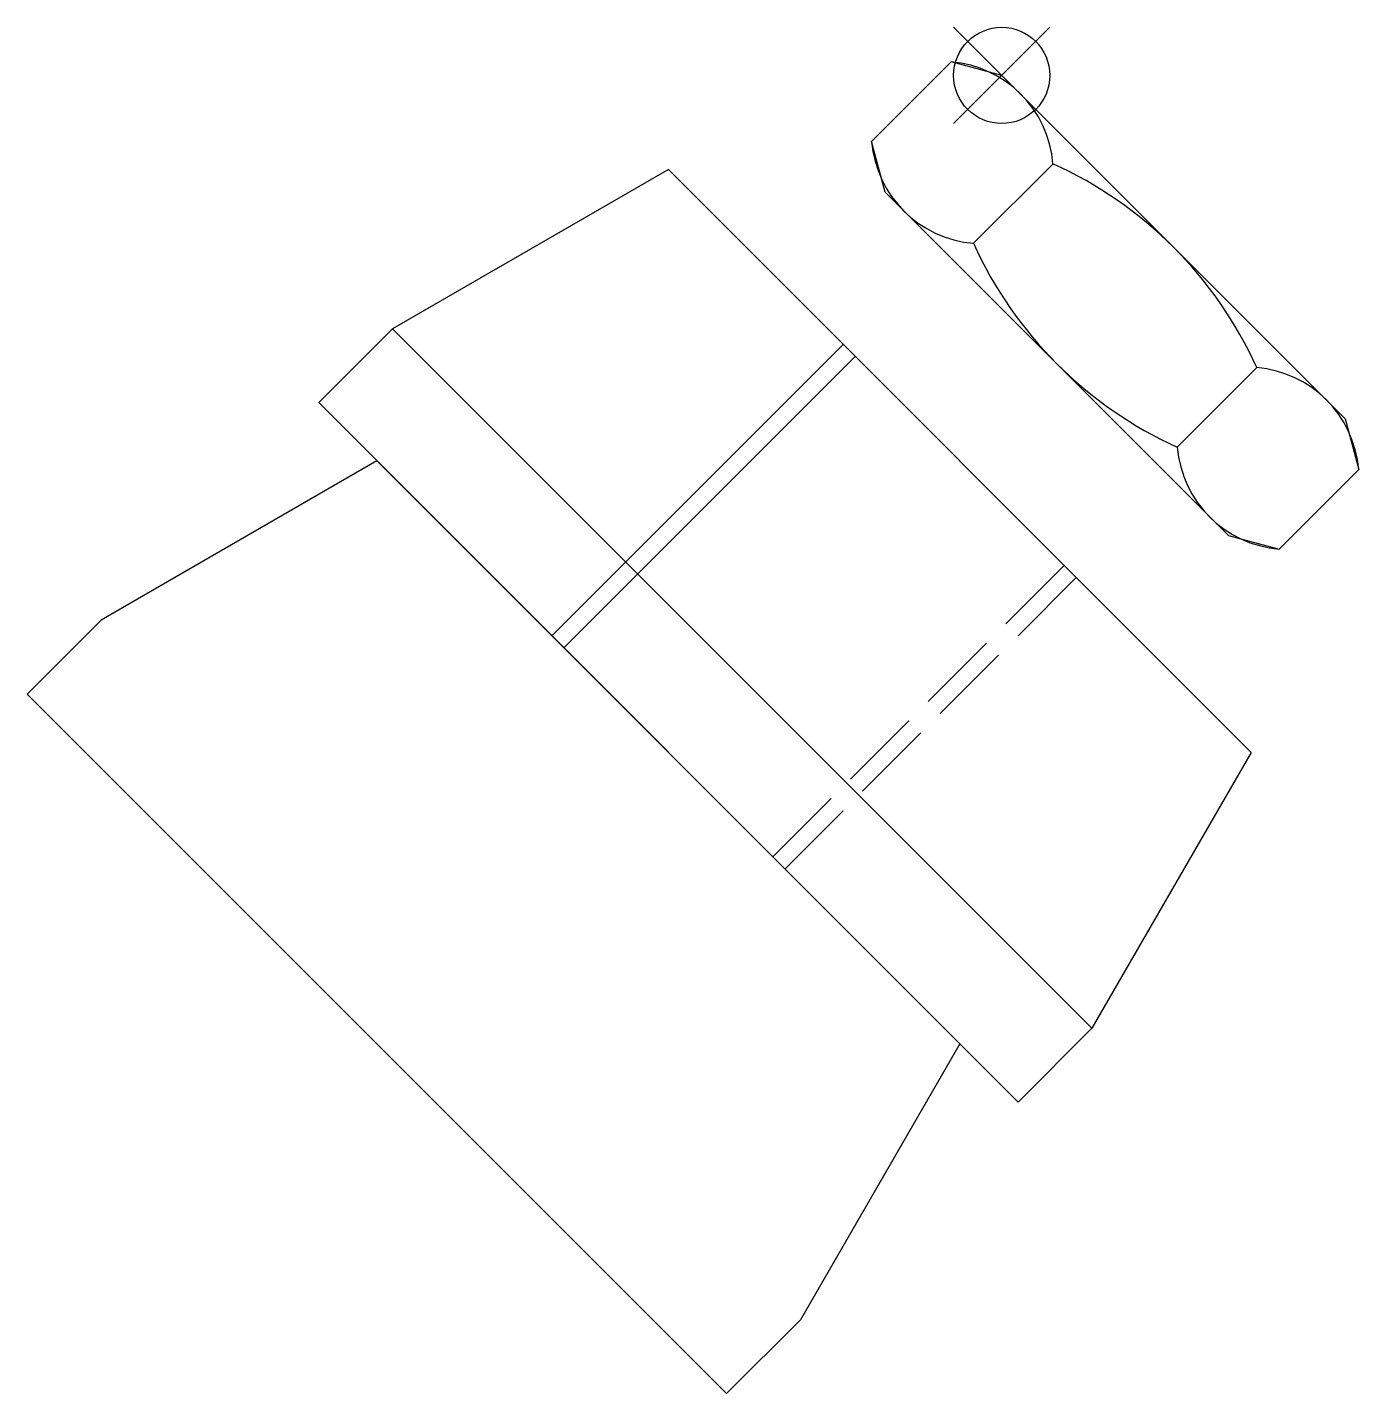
# Model space of a CAD drawing. Extents: x 295 to 343.5, y 841 to 890.7.
import ezdxf

# ---------------------------------------------------------------- set-up
doc = ezdxf.new("R2010")
doc.units = 0
doc.header["$MEASUREMENT"] = 0
doc.linetypes.add('CENTER', pattern=[22, 20, -1, 0, -1])
doc.linetypes.add('DASHED', pattern=[4, 3, -1])
doc.layers.get('0').update_dxf_attribs({"linetype": 'CONTINUOUS'})
doc.layers.add('$PARTREF_BOM', color=7, linetype='CONTINUOUS')
doc.styles.get("Standard").update_dxf_attribs({"font": 'txt.shx', "bigfont": 'chineset.shx'})

# ---------------------------------------------------------------- blocks, each defined once
blk = doc.blocks.new('PARTREF')
at = {"layer": '$PARTREF_BOM', "color": 2}
for p, q in [((-1.75, -1.75), (1.75, 1.75)), ((-1.75, 1.75), (1.75, -1.75))]:
    blk.add_line(p, q, dxfattribs=at)
blk.add_circle((0, 0), 1.75, dxfattribs=at)
at = {"layer": '$PARTREF_BOM', "color": 2, "flags": 1}
for tag, p in [('TAG5', (-16.086, -4.95)), ('TAG15', (5.594, -4.742)), ('TAG10', (-5.651, -4.998)), ('TAG4', (-16.086, -8.95)), ('TAG14', (5.594, -8.742)), ('TAG9', (-5.651, -8.998)), ('TAG13', (5.594, -12.742)), ('TAG3', (-16.086, -12.95)), ('TAG8', (-5.651, -12.998)), ('TAG12', (5.594, -16.742)), ('TAG2', (-16.086, -16.95)), ('TAG7', (-5.651, -16.998)), ('TAG11', (5.594, -20.742)), ('TAG1', (-16.086, -20.95)), ('TAG6', (-5.651, -20.998))]:
    blk.add_attdef(tag, p, '', height=2.5, dxfattribs=at)

msp = doc.modelspace()

# ---------------------------------------------------------------- linework, layer by layer
at = {"color": 7, "linetype": 'CONTINUOUS'}
for p, q in [((325.783, 886.553), (328.677, 889.446)), ((330.519, 888.953), (328.677, 889.446)), ((330.519, 888.953), (343.019, 876.453)), ((326.277, 884.71), (325.783, 886.553)), ((318.384, 885.531), (308.346, 879.736)), ((318.384, 885.531), (339.598, 864.318)), ((329.492, 882.844), (332.386, 885.738)), ((326.277, 884.71), (338.776, 872.21)), ((308.346, 879.736), (305.657, 877.046)), ((333.802, 854.28), (308.346, 879.736)), ((324.748, 879.167), (314.142, 868.561)), ((325.19, 878.725), (314.584, 868.119)), ((336.91, 875.426), (339.804, 878.32)), ((305.657, 877.046), (331.112, 851.59)), ((343.019, 876.453), (343.513, 874.611)), ((307.778, 874.925), (297.74, 869.129)), ((307.778, 874.925), (328.991, 853.712)), ((340.619, 871.717), (343.513, 874.611)), ((338.776, 872.21), (340.619, 871.717)), ((295.05, 866.439), (320.506, 840.984)), ((339.598, 864.318), (333.802, 854.28)), ((333.802, 854.28), (331.112, 851.59))]:
    msp.add_line(p, q, dxfattribs=at)
at = {"color": 3, "linetype": 'DASHED'}
for p, q in [((322.185, 860.517), (332.792, 871.124)), ((322.627, 860.075), (333.234, 870.682))]:
    msp.add_line(p, q, dxfattribs=at)
at = {"color": 1, "linetype": 'CENTER'}
for p, q in [((297.74, 869.129), (295.05, 866.439)), ((328.991, 853.712), (323.196, 843.673)), ((323.196, 843.673), (320.506, 840.984))]:
    msp.add_line(p, q, dxfattribs=at)
at = {"color": 7, "linetype": 'CONTINUOUS'}
for centre, radius, start, end in [((328.346, 885.407), 4.053, 4.6791, 85.3208), ((329.823, 886.883), 4.053, 184.679, 265.3207), ((326.232, 872.166), 14.901, 24.3903, 65.6097), ((343.063, 888.997), 14.901, 204.3902, 245.6095), ((339.473, 874.28), 4.053, 4.6791, 85.3209), ((340.949, 875.756), 4.053, 184.679, 265.3207)]:
    msp.add_arc(centre, radius, start, end, dxfattribs=at)

# ---------------------------------------------------------------- block references
at = {"color": 7}
msp.add_blockref('PARTREF', (330.519, 888.953), dxfattribs=at)

doc.saveas('drawing.dxf')
